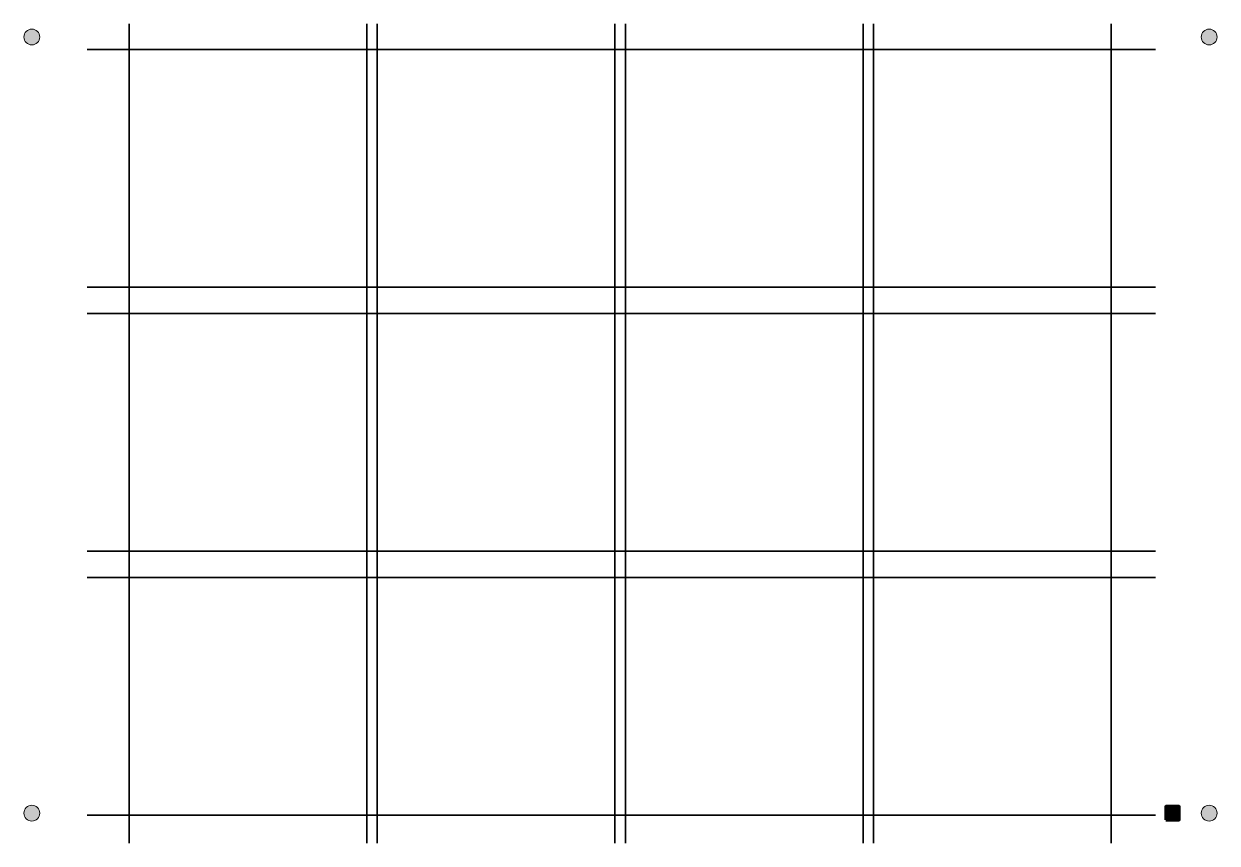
# Model space of a CAD drawing. Header units: millimetres. Extents: x 15 to 467, y 7 to 317.
import ezdxf

# ---------------------------------------------------------------- set-up
doc = ezdxf.new("R2010")
doc.units = ezdxf.units.MM
doc.header["$MEASUREMENT"] = 0
doc.layers.add('Layer 1', color=7, linetype='Continuous', lineweight=0)

msp = doc.modelspace()

# ---------------------------------------------------------------- hatches: boundary and pattern name
at = {"layer": 'Layer 1', "true_color": 0x231f20, "transparency": 33554687}
h = msp.add_hatch(color=250, dxfattribs=at)
h.dxf.hatch_style = 2
edge = h.paths.add_edge_path()
edge.add_spline(control_points=[(18, 309), (19.66, 309), (21, 310.34), (21, 312), (21, 313.66), (19.66, 315), (18, 315), (16.34, 315), (15, 313.66), (15, 312), (15, 310.34), (16.34, 309), (18, 309)], knot_values=[0, 0, 0, 0, 1, 1, 1, 2, 2, 2, 3, 3, 3, 4, 4, 4, 4], degree=3, periodic=0)
edge.add_line((18, 309), (18, 309))
h = msp.add_hatch(color=250, dxfattribs=at)
h.dxf.hatch_style = 2
edge = h.paths.add_edge_path()
edge.add_spline(control_points=[(464, 309), (465.66, 309), (467, 310.34), (467, 312), (467, 313.66), (465.66, 315), (464, 315), (462.34, 315), (461, 313.66), (461, 312), (461, 310.34), (462.34, 309), (464, 309)], knot_values=[0, 0, 0, 0, 1, 1, 1, 2, 2, 2, 3, 3, 3, 4, 4, 4, 4], degree=3, periodic=0)
edge.add_line((464, 309), (464, 309))
h = msp.add_hatch(color=250, dxfattribs=at)
h.dxf.hatch_style = 2
edge = h.paths.add_edge_path()
edge.add_spline(control_points=[(18, 15), (19.66, 15), (21, 16.34), (21, 18), (21, 19.66), (19.66, 21), (18, 21), (16.34, 21), (15, 19.66), (15, 18), (15, 16.34), (16.34, 15), (18, 15)], knot_values=[0, 0, 0, 0, 1, 1, 1, 2, 2, 2, 3, 3, 3, 4, 4, 4, 4], degree=3, periodic=0)
edge.add_line((18, 15), (18, 15))
h = msp.add_hatch(color=250, dxfattribs=at)
h.dxf.hatch_style = 2
h.paths.add_polyline_path([(447.57, 15.49), (452.57, 15.49), (452.57, 20.49), (447.57, 20.49)])
h = msp.add_hatch(color=250, dxfattribs=at)
h.dxf.hatch_style = 2
edge = h.paths.add_edge_path()
edge.add_spline(control_points=[(464, 15), (465.66, 15), (467, 16.34), (467, 18), (467, 19.66), (465.66, 21), (464, 21), (462.34, 21), (461, 19.66), (461, 18), (461, 16.34), (462.34, 15), (464, 15)], knot_values=[0, 0, 0, 0, 1, 1, 1, 2, 2, 2, 3, 3, 3, 4, 4, 4, 4], degree=3, periodic=0)
edge.add_line((464, 15), (464, 15))

# ---------------------------------------------------------------- linework, layer by layer
at = {"layer": 'Layer 1', "color": 240, "lineweight": 35, "true_color": 0xed1c24}
for p, q in [((54.88, 316.98), (54.88, 6.66)), ((144.88, 316.98), (144.88, 6.66)), ((148.88, 316.98), (148.88, 6.66)), ((238.88, 316.98), (238.88, 6.66)), ((242.88, 316.98), (242.88, 6.66)), ((332.88, 316.98), (332.88, 6.66)), ((336.88, 316.98), (336.88, 6.66)), ((426.88, 316.98), (426.88, 6.66)), ((39.04, 307.23), (443.61, 307.23)), ((39.04, 217.23), (443.61, 217.23)), ((39.04, 207.23), (443.61, 207.23)), ((39.04, 117.23), (443.61, 117.23)), ((39.04, 107.23), (443.61, 107.23)), ((39.04, 17.23), (443.61, 17.23))]:
    msp.add_line(p, q, dxfattribs=at)
at = {"layer": 'Layer 1'}
msp.add_lwpolyline([(447.57, 15.49), (452.57, 15.49), (452.57, 20.49), (447.57, 20.49)], close=True, dxfattribs=at)
at = {"layer": 'Layer 1', "color": 7, "lineweight": 100, "true_color": 0xffffff}
msp.add_lwpolyline([(447.57, 15.49), (452.57, 15.49), (452.57, 20.49), (447.57, 20.49)], close=True, dxfattribs=at)
at = {"layer": 'Layer 1'}
for points in [[(18, 309), (19.66, 309), (21, 310.34), (21, 312), (21, 313.66), (19.66, 315), (18, 315), (16.34, 315), (15, 313.66), (15, 312), (15, 310.34), (16.34, 309), (18, 309)], [(464, 309), (465.66, 309), (467, 310.34), (467, 312), (467, 313.66), (465.66, 315), (464, 315), (462.34, 315), (461, 313.66), (461, 312), (461, 310.34), (462.34, 309), (464, 309)], [(18, 15), (19.66, 15), (21, 16.34), (21, 18), (21, 19.66), (19.66, 21), (18, 21), (16.34, 21), (15, 19.66), (15, 18), (15, 16.34), (16.34, 15), (18, 15)], [(464, 15), (465.66, 15), (467, 16.34), (467, 18), (467, 19.66), (465.66, 21), (464, 21), (462.34, 21), (461, 19.66), (461, 18), (461, 16.34), (462.34, 15), (464, 15)]]:
    msp.add_open_spline(points, degree=3, knots=[0, 0, 0, 0, 1, 1, 1, 2, 2, 2, 3, 3, 3, 4, 4, 4, 4], dxfattribs=at)

doc.saveas('drawing.dxf')
